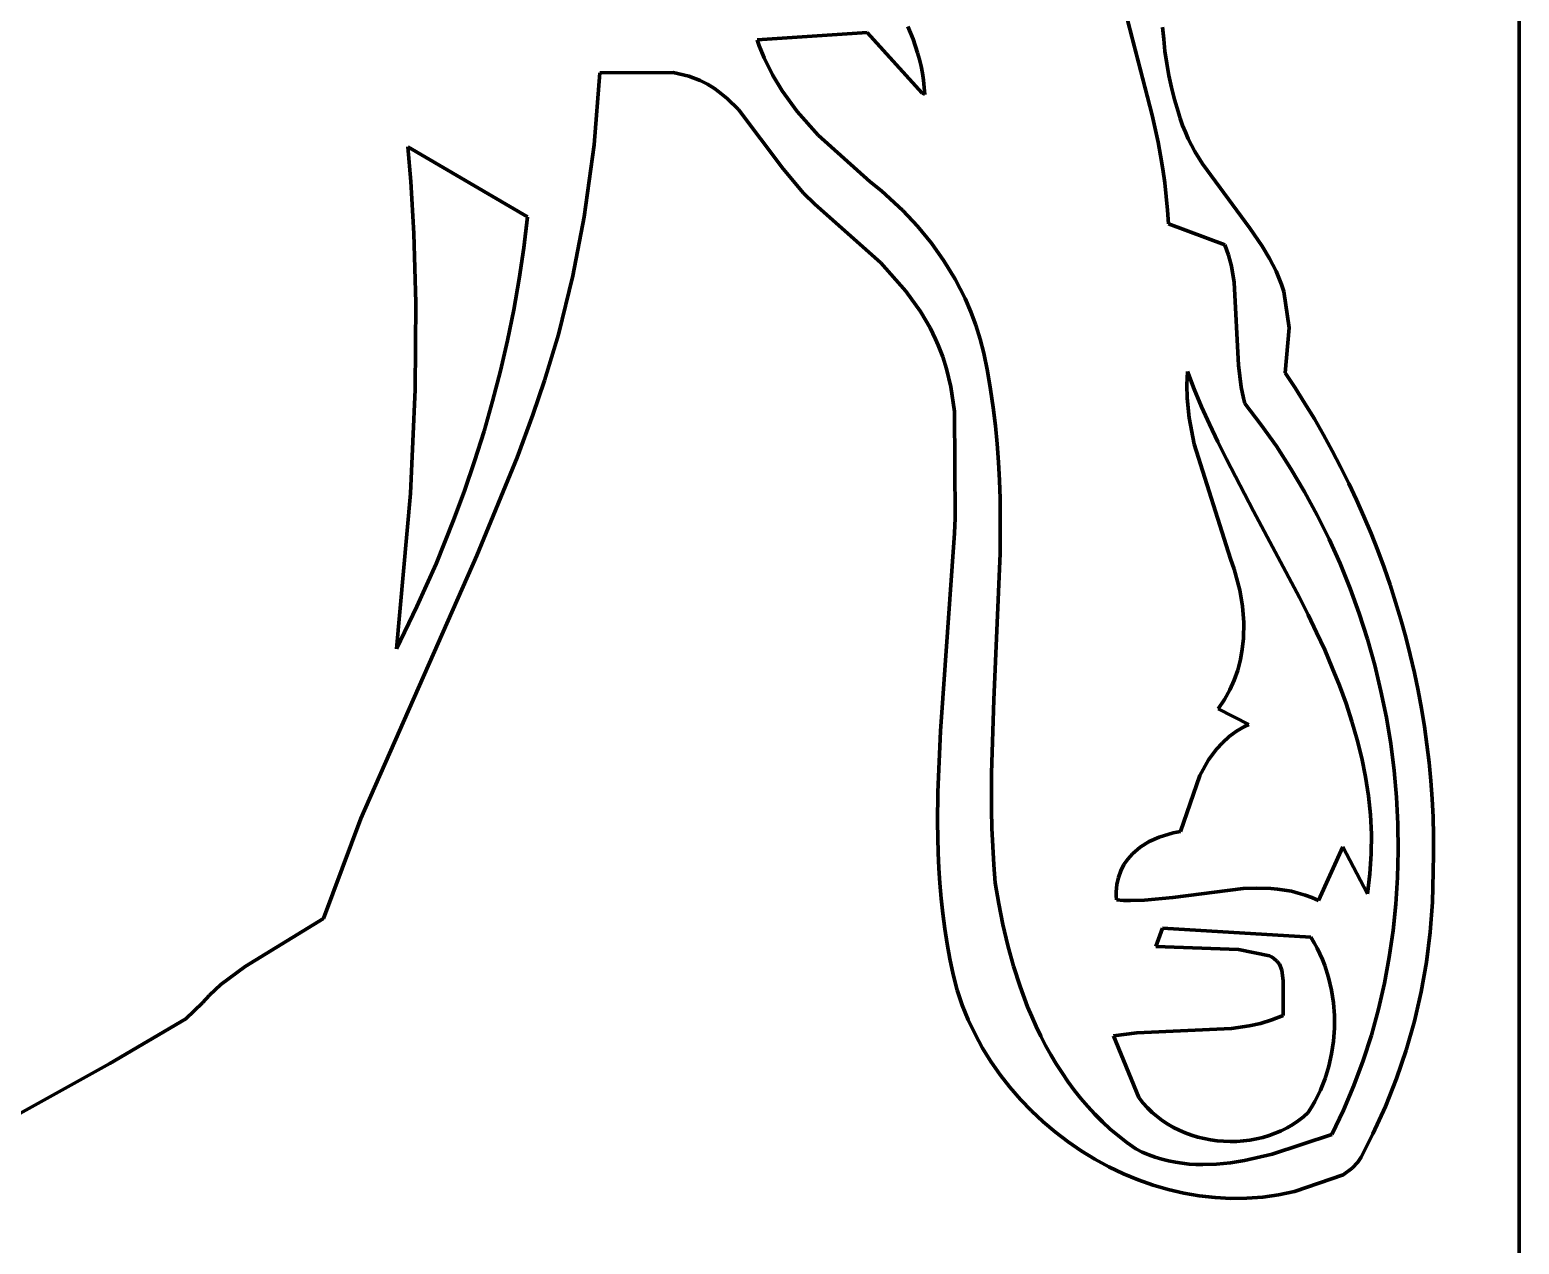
# Model space of a CAD drawing. Header units: millimetres. Extents: x 0 to 8.4, y 0 to 11.8.
# Drawn here: x 6.684 to 8.431, y 1.786 to 3.21 of the extents above; entities that cross this region are included whole.
import ezdxf

# ---------------------------------------------------------------- set-up
doc = ezdxf.new("R2010")
doc.units = ezdxf.units.MM
doc.layers.add('color#010101ff', color=7, linetype='CONTINUOUS', lineweight=100)
doc.layers.add('color#ffffffff', color=7, linetype='CONTINUOUS', lineweight=100)

msp = doc.modelspace()

# ---------------------------------------------------------------- linework, layer by layer
at = {"layer": 'color#010101ff'}
for p, q in [((8.0003, 3.1095), (7.9598, 3.2655)), ((7.7136, 3.2137), (7.7199, 3.1986)), ((7.6662, 3.2065), (7.5369, 3.198)), ((7.5369, 3.198), (7.5394, 3.1909)), ((7.7305, 3.1356), (7.6662, 3.2065)), ((7.7199, 3.1986), (7.7252, 3.1829)), ((8.0125, 3.213), (8.0137, 3.1988)), ((8.0137, 3.1988), (8.0152, 3.1845)), ((7.5394, 3.1909), (7.5451, 3.177)), ((7.7252, 3.1829), (7.7273, 3.175)), ((8.0152, 3.1845), (8.0173, 3.1703)), ((7.5451, 3.177), (7.5551, 3.1571)), ((7.7273, 3.175), (7.7292, 3.1669)), ((7.7292, 3.1669), (7.7308, 3.1587)), ((8.0173, 3.1703), (8.0198, 3.1562)), ((7.3525, 3.1593), (7.3458, 3.0747)), ((7.4386, 3.1595), (7.3525, 3.1593)), ((7.457, 3.1553), (7.4386, 3.1595)), ((7.4703, 3.1503), (7.457, 3.1553)), ((7.4789, 3.1459), (7.4703, 3.1503)), ((7.4872, 3.1407), (7.4789, 3.1459)), ((7.5551, 3.1571), (7.5665, 3.1381)), ((7.7308, 3.1587), (7.732, 3.1505)), ((7.732, 3.1505), (7.7329, 3.1422)), ((8.0198, 3.1562), (8.0229, 3.1421)), ((7.4923, 3.137), (7.4872, 3.1407)), ((7.502, 3.1292), (7.4923, 3.137)), ((7.5152, 3.1163), (7.502, 3.1292)), ((7.5665, 3.1381), (7.584, 3.1141)), ((7.7335, 3.1338), (7.7305, 3.1356)), ((7.7329, 3.1422), (7.7335, 3.1338)), ((8.0229, 3.1421), (8.0265, 3.128)), ((8.0265, 3.128), (8.0307, 3.1139)), ((7.5674, 3.0468), (7.5152, 3.1163)), ((7.584, 3.1141), (7.6085, 3.0862)), ((8.0071, 3.078), (8.0003, 3.1095)), ((8.0307, 3.1139), (8.0331, 3.1056)), ((8.0331, 3.1056), (8.0359, 3.0975)), ((8.0359, 3.0975), (8.0391, 3.0897)), ((7.3458, 3.0747), (7.3344, 2.9906)), ((7.6085, 3.0862), (7.6695, 3.0315)), ((8.01, 3.0622), (8.0071, 3.078)), ((8.0391, 3.0897), (8.0426, 3.0819)), ((8.0426, 3.0819), (8.0504, 3.067)), ((7.1274, 3.0724), (7.1308, 3.0318)), ((7.2678, 2.9905), (7.1274, 3.0724)), ((8.0127, 3.0464), (8.01, 3.0622)), ((8.0504, 3.067), (8.0592, 3.0525)), ((7.5912, 3.0181), (7.5674, 3.0468)), ((8.0149, 3.0304), (8.0127, 3.0464)), ((8.0592, 3.0525), (8.1149, 2.9772)), ((7.1308, 3.0318), (7.1344, 2.9709)), ((7.6695, 3.0315), (7.6827, 3.0208)), ((8.0168, 3.0144), (8.0149, 3.0304)), ((7.6048, 3.0053), (7.5912, 3.0181)), ((7.6821, 2.9364), (7.6048, 3.0053)), ((7.6827, 3.0208), (7.7077, 2.9979)), ((8.0183, 2.9984), (8.0168, 3.0144)), ((7.2635, 2.9539), (7.2678, 2.9905)), ((7.3344, 2.9906), (7.3209, 2.9212)), ((7.7077, 2.9979), (7.7251, 2.9793)), ((8.0193, 2.9822), (8.0183, 2.9984)), ((7.1344, 2.9709), (7.1368, 2.8896)), ((7.7251, 2.9793), (7.7413, 2.9597)), ((8.0854, 2.9577), (8.0193, 2.9822)), ((8.1149, 2.9772), (8.1292, 2.9562)), ((7.2581, 2.9176), (7.2635, 2.9539)), ((7.7413, 2.9597), (7.7561, 2.939)), ((8.0898, 2.9453), (8.0854, 2.9577)), ((8.1292, 2.9562), (8.1379, 2.9417)), ((7.7115, 2.9033), (7.6821, 2.9364)), ((7.7561, 2.939), (7.7693, 2.9173)), ((8.0931, 2.9327), (8.0898, 2.9453)), ((8.1379, 2.9417), (8.1418, 2.9342)), ((8.1418, 2.9342), (8.1455, 2.9266)), ((7.2517, 2.8814), (7.2581, 2.9176)), ((7.3209, 2.9212), (7.304, 2.8525)), ((7.7693, 2.9173), (7.7809, 2.8947)), ((8.0965, 2.9136), (8.0931, 2.9327)), ((8.1455, 2.9266), (8.1489, 2.9188)), ((8.1489, 2.9188), (8.152, 2.9109)), ((7.7286, 2.8793), (7.7115, 2.9033)), ((8.1014, 2.8163), (8.0965, 2.9136)), ((8.152, 2.9109), (8.1547, 2.9027)), ((8.1547, 2.9027), (8.1608, 2.8604)), ((7.1368, 2.8896), (7.1361, 2.7879)), ((7.7809, 2.8947), (7.7876, 2.8792)), ((7.2444, 2.8455), (7.2517, 2.8814)), ((7.7398, 2.8602), (7.7286, 2.8793)), ((7.7876, 2.8792), (7.7935, 2.8633)), ((7.304, 2.8525), (7.2877, 2.7983)), ((7.7463, 2.8468), (7.7398, 2.8602)), ((7.7493, 2.84), (7.7463, 2.8468)), ((7.7935, 2.8633), (7.7986, 2.8471)), ((7.7986, 2.8471), (7.8027, 2.8305)), ((8.1608, 2.8604), (8.1561, 2.8076)), ((7.2361, 2.8097), (7.2444, 2.8455)), ((7.7547, 2.8262), (7.7493, 2.84)), ((7.8027, 2.8305), (7.807, 2.8093)), ((7.759, 2.8122), (7.7547, 2.8262)), ((7.7641, 2.7909), (7.759, 2.8122)), ((8.1045, 2.7906), (8.1014, 2.8163)), ((7.2269, 2.7742), (7.2361, 2.8097)), ((7.2877, 2.7983), (7.274, 2.7581)), ((7.807, 2.8093), (7.8108, 2.7881)), ((8.0409, 2.7935), (8.0415, 2.8092)), ((8.0415, 2.8092), (8.0496, 2.7883)), ((8.1561, 2.8076), (8.1679, 2.7898)), ((7.1361, 2.7879), (7.1305, 2.666)), ((7.7683, 2.762), (7.7641, 2.7909)), ((7.8108, 2.7881), (7.8139, 2.7668)), ((8.0413, 2.7779), (8.0409, 2.7935)), ((8.0437, 2.7547), (8.0413, 2.7779)), ((8.0496, 2.7883), (8.0582, 2.7676)), ((8.1072, 2.7779), (8.1045, 2.7906)), ((8.1088, 2.7716), (8.1072, 2.7779)), ((8.1679, 2.7898), (8.1793, 2.7717)), ((7.2168, 2.7389), (7.2269, 2.7742)), ((7.7693, 2.6371), (7.7683, 2.762)), ((7.8139, 2.7668), (7.8164, 2.7455)), ((8.0582, 2.7676), (8.0675, 2.7471)), ((8.1278, 2.7468), (8.1088, 2.7716)), ((8.1793, 2.7717), (8.1904, 2.7534)), ((7.274, 2.7581), (7.2557, 2.7081)), ((7.8164, 2.7455), (7.8184, 2.7242)), ((8.0496, 2.724), (8.0437, 2.7547)), ((8.0675, 2.7471), (8.0771, 2.7266)), ((8.1458, 2.7213), (8.1278, 2.7468)), ((8.1904, 2.7534), (8.201, 2.7348)), ((7.2058, 2.7039), (7.2168, 2.7389)), ((8.0771, 2.7266), (8.0872, 2.7062)), ((8.201, 2.7348), (8.2113, 2.7161)), ((7.2557, 2.7081), (7.2084, 2.5933)), ((7.8184, 2.7242), (7.82, 2.7028)), ((8.092, 2.5893), (8.0496, 2.724)), ((8.1628, 2.695), (8.1458, 2.7213)), ((8.2113, 2.7161), (8.2212, 2.6971)), ((7.1939, 2.6692), (7.2058, 2.7039)), ((7.82, 2.7028), (7.8211, 2.6814)), ((8.0872, 2.7062), (8.119, 2.6453)), ((8.1788, 2.6681), (8.1628, 2.695)), ((8.2212, 2.6971), (8.2307, 2.6779)), ((7.8211, 2.6814), (7.8218, 2.66)), ((8.2307, 2.6779), (8.2398, 2.6585)), ((7.1305, 2.666), (7.1141, 2.4837)), ((7.1812, 2.6347), (7.1939, 2.6692)), ((7.8218, 2.66), (7.8221, 2.6386)), ((8.1937, 2.6405), (8.1788, 2.6681)), ((8.2398, 2.6585), (8.2485, 2.639)), ((7.7685, 2.6193), (7.7693, 2.6371)), ((7.8221, 2.6386), (7.8219, 2.5958)), ((8.119, 2.6453), (8.1729, 2.544)), ((8.2077, 2.6124), (8.1937, 2.6405)), ((8.2485, 2.639), (8.2568, 2.6192)), ((7.1606, 2.5836), (7.1812, 2.6347)), ((7.7519, 2.3873), (7.7685, 2.6193)), ((8.2205, 2.5838), (8.2077, 2.6124)), ((8.2568, 2.6192), (8.2646, 2.5993)), ((7.2084, 2.5933), (7.0723, 2.2849)), ((7.8219, 2.5958), (7.8147, 2.4239)), ((8.0963, 2.5772), (8.092, 2.5893)), ((8.2646, 2.5993), (8.2721, 2.5792)), ((7.1382, 2.5333), (7.1606, 2.5836)), ((8.103, 2.5525), (8.0963, 2.5772)), ((8.2323, 2.5546), (8.2205, 2.5838)), ((8.2721, 2.5792), (8.2791, 2.559)), ((8.1061, 2.5337), (8.103, 2.5525)), ((8.243, 2.5251), (8.2323, 2.5546)), ((8.2791, 2.559), (8.2857, 2.5386)), ((7.1141, 2.4837), (7.1382, 2.5333)), ((8.1076, 2.5148), (8.1061, 2.5337)), ((8.1729, 2.544), (8.1831, 2.5236)), ((8.2857, 2.5386), (8.2919, 2.5181)), ((8.1073, 2.4959), (8.1076, 2.5148)), ((8.1831, 2.5236), (8.193, 2.5031)), ((8.2526, 2.4951), (8.243, 2.5251)), ((8.2919, 2.5181), (8.2976, 2.4975)), ((8.193, 2.5031), (8.2025, 2.4825)), ((8.2976, 2.4975), (8.3028, 2.4768)), ((8.1037, 2.4712), (8.1059, 2.4835)), ((8.1059, 2.4835), (8.1073, 2.4959)), ((8.2025, 2.4825), (8.2114, 2.4617)), ((8.2611, 2.4648), (8.2526, 2.4951)), ((8.1005, 2.459), (8.1037, 2.4712)), ((8.2685, 2.4342), (8.2611, 2.4648)), ((8.3028, 2.4768), (8.3077, 2.4559)), ((8.0912, 2.4356), (8.0964, 2.4472)), ((8.0964, 2.4472), (8.1005, 2.459)), ((8.2114, 2.4617), (8.2198, 2.4408)), ((8.3077, 2.4559), (8.312, 2.435)), ((8.0849, 2.4243), (8.0912, 2.4356)), ((8.2198, 2.4408), (8.2275, 2.4198)), ((8.2748, 2.4034), (8.2685, 2.4342)), ((8.312, 2.435), (8.316, 2.4139)), ((7.8147, 2.4239), (7.812, 2.338)), ((8.0776, 2.4135), (8.0849, 2.4243)), ((8.1136, 2.3952), (8.0776, 2.4135)), ((8.2275, 2.4198), (8.2345, 2.3985)), ((8.316, 2.4139), (8.3194, 2.3928)), ((8.099, 2.3872), (8.1085, 2.3928)), ((8.1085, 2.3928), (8.1136, 2.3952)), ((8.2345, 2.3985), (8.2407, 2.3771)), ((8.2799, 2.3723), (8.2748, 2.4034)), ((8.3194, 2.3928), (8.3224, 2.3717)), ((7.7488, 2.3159), (7.7519, 2.3873)), ((8.0825, 2.3738), (8.0903, 2.3809)), ((8.0903, 2.3809), (8.099, 2.3872)), ((8.2407, 2.3771), (8.2461, 2.3555)), ((8.0662, 2.3536), (8.0755, 2.3662)), ((8.0755, 2.3662), (8.0825, 2.3738)), ((8.2839, 2.3411), (8.2799, 2.3723)), ((8.3224, 2.3717), (8.3249, 2.3504)), ((8.056, 2.3353), (8.0662, 2.3536)), ((8.2461, 2.3555), (8.2505, 2.3336)), ((8.2867, 2.3098), (8.2839, 2.3411)), ((8.3249, 2.3504), (8.3269, 2.3291)), ((7.812, 2.338), (7.812, 2.295)), ((8.0336, 2.2695), (8.056, 2.3353)), ((8.2505, 2.3336), (8.2538, 2.3115)), ((8.3269, 2.3291), (8.3285, 2.3078)), ((7.7485, 2.2802), (7.7488, 2.3159)), ((8.2538, 2.3115), (8.2561, 2.2891)), ((8.2883, 2.2785), (8.2867, 2.3098)), ((8.3285, 2.3078), (8.3296, 2.2864)), ((7.812, 2.295), (7.8124, 2.2736)), ((8.2561, 2.2891), (8.2572, 2.2664)), ((7.0723, 2.2849), (7.0285, 2.1676)), ((7.7493, 2.2446), (7.7485, 2.2802)), ((7.8124, 2.2736), (7.8133, 2.2521)), ((8.2887, 2.2471), (8.2883, 2.2785)), ((8.3296, 2.2864), (8.3301, 2.265)), ((7.9862, 2.2514), (7.9968, 2.258)), ((7.9968, 2.258), (8.0083, 2.2632)), ((8.0083, 2.2632), (8.025, 2.2681)), ((8.025, 2.2681), (8.0336, 2.2695)), ((8.2572, 2.2664), (8.257, 2.2434)), ((8.3301, 2.265), (8.3302, 2.2436)), ((7.7501, 2.2268), (7.7493, 2.2446)), ((7.8133, 2.2521), (7.8146, 2.2307)), ((7.9671, 2.2308), (7.9717, 2.2374)), ((7.9717, 2.2374), (7.977, 2.2434)), ((7.977, 2.2434), (7.9862, 2.2514)), ((8.2236, 2.2517), (8.1952, 2.1888)), ((8.2526, 2.1964), (8.2236, 2.2517)), ((8.257, 2.2434), (8.2555, 2.22)), ((8.2879, 2.2158), (8.2887, 2.2471)), ((8.3302, 2.2436), (8.3298, 2.2222)), ((7.7513, 2.209), (7.7501, 2.2268)), ((7.8146, 2.2307), (7.8163, 2.2093)), ((7.9606, 2.2159), (7.9634, 2.2236)), ((7.9634, 2.2236), (7.9671, 2.2308)), ((8.2555, 2.22), (8.2526, 2.1964)), ((8.3298, 2.2222), (8.3289, 2.1869)), ((7.7528, 2.1912), (7.7513, 2.209)), ((7.8163, 2.2093), (7.8203, 2.185)), ((7.958, 2.1988), (7.9588, 2.2076)), ((7.9588, 2.2076), (7.9606, 2.2159)), ((8.1067, 2.2029), (8.0243, 2.1924)), ((8.123, 2.2034), (8.1067, 2.2029)), ((8.1392, 2.2029), (8.123, 2.2034)), ((8.1473, 2.2021), (8.1392, 2.2029)), ((8.1554, 2.201), (8.1473, 2.2021)), ((8.1634, 2.1995), (8.1554, 2.201)), ((8.2859, 2.1845), (8.2879, 2.2158)), ((7.7548, 2.1734), (7.7528, 2.1912)), ((7.8203, 2.185), (7.8251, 2.1605)), ((7.9581, 2.1941), (7.958, 2.1988)), ((7.9584, 2.1894), (7.9581, 2.1941)), ((7.9666, 2.1889), (7.9584, 2.1894)), ((7.9748, 2.1887), (7.9666, 2.1889)), ((7.9913, 2.1891), (7.9748, 2.1887)), ((8.0243, 2.1924), (7.9913, 2.1891)), ((8.1714, 2.1975), (8.1634, 2.1995)), ((8.1794, 2.1951), (8.1714, 2.1975)), ((8.1873, 2.1922), (8.1794, 2.1951)), ((8.1952, 2.1888), (8.1873, 2.1922)), ((8.2827, 2.1534), (8.2859, 2.1845)), ((8.3289, 2.1869), (8.3263, 2.1517)), ((7.0285, 2.1676), (6.9369, 2.1112)), ((7.7571, 2.1557), (7.7548, 2.1734)), ((7.7598, 2.138), (7.7571, 2.1557)), ((7.8251, 2.1605), (7.8308, 2.1361)), ((8.0045, 2.1347), (8.0123, 2.1563)), ((8.0123, 2.1563), (8.1861, 2.1457)), ((8.2782, 2.1224), (8.2827, 2.1534)), ((8.3263, 2.1517), (8.3219, 2.1166)), ((7.7631, 2.1203), (7.7598, 2.138)), ((7.8308, 2.1361), (7.8375, 2.1118)), ((8.1014, 2.1311), (8.0045, 2.1347)), ((8.1376, 2.124), (8.1014, 2.1311)), ((8.1861, 2.1457), (8.19, 2.1393)), ((8.19, 2.1393), (8.1936, 2.1328)), ((8.1936, 2.1328), (8.1969, 2.1262)), ((7.7668, 2.1019), (7.7631, 2.1203)), ((8.1403, 2.1227), (8.1376, 2.124)), ((8.1426, 2.1212), (8.1403, 2.1227)), ((8.1465, 2.1178), (8.1426, 2.1212)), ((8.1495, 2.1139), (8.1465, 2.1178)), ((8.1523, 2.1072), (8.1495, 2.1139)), ((8.1969, 2.1262), (8.1999, 2.1194)), ((8.1999, 2.1194), (8.2026, 2.1124)), ((8.2725, 2.0917), (8.2782, 2.1224)), ((8.3219, 2.1166), (8.3157, 2.0818)), ((6.9369, 2.1112), (6.9081, 2.0901)), ((7.7716, 2.0838), (7.7668, 2.1019)), ((7.8375, 2.1118), (7.8453, 2.0878)), ((8.1539, 2.0944), (8.1523, 2.1072)), ((8.2026, 2.1124), (8.2071, 2.0983)), ((8.2071, 2.0983), (8.2105, 2.0837)), ((6.9081, 2.0901), (6.895, 2.0778)), ((7.7775, 2.0661), (7.7716, 2.0838)), ((7.8453, 2.0878), (7.8541, 2.0642)), ((8.1537, 2.0539), (8.1539, 2.0944)), ((8.2105, 2.0837), (8.2128, 2.0689)), ((8.2655, 2.0612), (8.2725, 2.0917)), ((8.3157, 2.0818), (8.3078, 2.0474)), ((6.8869, 2.0687), (6.8673, 2.0501)), ((6.895, 2.0778), (6.8869, 2.0687)), ((7.7845, 2.0489), (7.7775, 2.0661)), ((7.8541, 2.0642), (7.859, 2.0526)), ((8.2128, 2.0689), (8.2139, 2.054)), ((8.2572, 2.031), (8.2655, 2.0612)), ((6.8673, 2.0501), (6.7782, 1.9978)), ((7.7925, 2.032), (7.7845, 2.0489)), ((7.859, 2.0526), (7.8641, 2.0411)), ((8.1138, 2.0416), (8.1273, 2.0447)), ((8.1273, 2.0447), (8.1406, 2.0487)), ((8.1406, 2.0487), (8.1537, 2.0539)), ((8.2139, 2.054), (8.2139, 2.039)), ((8.3078, 2.0474), (8.2981, 2.0134)), ((7.8014, 2.0156), (7.7925, 2.032)), ((7.8641, 2.0411), (7.8696, 2.0298)), ((7.8696, 2.0298), (7.8753, 2.0187)), ((7.9549, 2.03), (7.9824, 2.0336)), ((7.9846, 1.9576), (7.9549, 2.03)), ((7.9824, 2.0336), (8.0934, 2.0385)), ((8.0934, 2.0385), (8.1138, 2.0416)), ((8.2139, 2.039), (8.2128, 2.024)), ((8.2476, 2.0012), (8.2572, 2.031)), ((7.8112, 1.9998), (7.8014, 2.0156)), ((7.8753, 2.0187), (7.8814, 2.0078)), ((8.2106, 2.0091), (8.2073, 1.9945)), ((8.2128, 2.024), (8.2106, 2.0091)), ((8.2981, 2.0134), (8.2867, 1.98)), ((6.7782, 1.9978), (6.6307, 1.9157)), ((7.8219, 1.9844), (7.8112, 1.9998)), ((7.8814, 2.0078), (7.8878, 1.9971)), ((7.8878, 1.9971), (7.8945, 1.9866)), ((8.2073, 1.9945), (8.2029, 1.9802)), ((8.2367, 1.9718), (8.2476, 2.0012)), ((7.8334, 1.9697), (7.8219, 1.9844)), ((7.8945, 1.9866), (7.9015, 1.9764)), ((7.9015, 1.9764), (7.9089, 1.9664)), ((8.2029, 1.9802), (8.1974, 1.9663)), ((8.2867, 1.98), (8.2737, 1.9471)), ((7.8457, 1.9555), (7.8334, 1.9697)), ((7.9089, 1.9664), (7.9166, 1.9567)), ((7.9166, 1.9567), (7.9247, 1.9472)), ((7.9894, 1.9514), (7.9846, 1.9576)), ((8.1974, 1.9663), (8.1909, 1.953)), ((8.2245, 1.9429), (8.2367, 1.9718)), ((7.8587, 1.942), (7.8457, 1.9555)), ((7.8723, 1.9292), (7.8587, 1.942)), ((7.9247, 1.9472), (7.9331, 1.9381)), ((7.9946, 1.9457), (7.9894, 1.9514)), ((8.0001, 1.9403), (7.9946, 1.9457)), ((8.006, 1.9353), (8.0001, 1.9403)), ((8.1833, 1.9402), (8.1775, 1.9351)), ((8.1872, 1.9465), (8.1833, 1.9402)), ((8.1909, 1.953), (8.1872, 1.9465)), ((8.2109, 1.9144), (8.2245, 1.9429)), ((8.2737, 1.9471), (8.2589, 1.9151)), ((7.8867, 1.9171), (7.8723, 1.9292)), ((7.9331, 1.9381), (7.9419, 1.9293)), ((7.9419, 1.9293), (7.9511, 1.9208)), ((8.0121, 1.9307), (8.006, 1.9353)), ((8.0185, 1.9265), (8.0121, 1.9307)), ((8.0251, 1.9227), (8.0185, 1.9265)), ((8.032, 1.9193), (8.0251, 1.9227)), ((8.1584, 1.9223), (8.1515, 1.9188)), ((8.165, 1.9261), (8.1584, 1.9223)), ((8.1714, 1.9304), (8.165, 1.9261)), ((8.1775, 1.9351), (8.1714, 1.9304)), ((7.9016, 1.9057), (7.8867, 1.9171)), ((7.9171, 1.8951), (7.9016, 1.9057)), ((7.9511, 1.9208), (7.9607, 1.9127)), ((7.9607, 1.9127), (7.9706, 1.9049)), ((7.9706, 1.9049), (7.981, 1.8975)), ((8.039, 1.9162), (8.032, 1.9193)), ((8.0463, 1.9136), (8.039, 1.9162)), ((8.0536, 1.9114), (8.0463, 1.9136)), ((8.0611, 1.9095), (8.0536, 1.9114)), ((8.0687, 1.9081), (8.0611, 1.9095)), ((8.0763, 1.907), (8.0687, 1.9081)), ((8.084, 1.9064), (8.0763, 1.907)), ((8.0918, 1.9061), (8.084, 1.9064)), ((8.0995, 1.9063), (8.0918, 1.9061)), ((8.1072, 1.9068), (8.0995, 1.9063)), ((8.1148, 1.9078), (8.1072, 1.9068)), ((8.1224, 1.9092), (8.1148, 1.9078)), ((8.1299, 1.911), (8.1224, 1.9092)), ((8.1372, 1.9132), (8.1299, 1.911)), ((8.1445, 1.9158), (8.1372, 1.9132)), ((8.1409, 1.8913), (8.2109, 1.9144)), ((8.1515, 1.9188), (8.1445, 1.9158)), ((8.2589, 1.9151), (8.2482, 1.8941)), ((7.9331, 1.8853), (7.9171, 1.8951)), ((7.981, 1.8975), (7.9885, 1.8938)), ((7.9885, 1.8938), (7.9961, 1.8906)), ((7.9961, 1.8906), (8.0039, 1.8877)), ((8.0039, 1.8877), (8.0116, 1.8854)), ((8.1085, 1.8838), (8.1409, 1.8913)), ((8.2452, 1.8877), (8.2415, 1.882)), ((8.2482, 1.8941), (8.2452, 1.8877)), ((7.9495, 1.8764), (7.9331, 1.8853)), ((7.9664, 1.8683), (7.9495, 1.8764)), ((8.0116, 1.8854), (8.0195, 1.8834)), ((8.0195, 1.8834), (8.0274, 1.8818)), ((8.0274, 1.8818), (8.0354, 1.8806)), ((8.0354, 1.8806), (8.0434, 1.8797)), ((8.0434, 1.8797), (8.0515, 1.8792)), ((8.0515, 1.8792), (8.0596, 1.879)), ((8.0596, 1.879), (8.0758, 1.8796)), ((8.0758, 1.8796), (8.0922, 1.8812)), ((8.0922, 1.8812), (8.1085, 1.8838)), ((8.2348, 1.8748), (8.2243, 1.8672)), ((8.2415, 1.882), (8.2348, 1.8748)), ((7.9837, 1.8611), (7.9664, 1.8683)), ((8.0012, 1.855), (7.9837, 1.8611)), ((8.0191, 1.8497), (8.0012, 1.855)), ((8.2243, 1.8672), (8.1671, 1.8475)), ((8.0372, 1.8455), (8.0191, 1.8497)), ((8.0555, 1.8424), (8.0372, 1.8455)), ((8.074, 1.8403), (8.0555, 1.8424)), ((8.0926, 1.8394), (8.074, 1.8403)), ((8.1112, 1.8396), (8.0926, 1.8394)), ((8.1299, 1.841), (8.1112, 1.8396)), ((8.1485, 1.8436), (8.1299, 1.841)), ((8.1671, 1.8475), (8.1485, 1.8436))]:
    msp.add_line(p, q, dxfattribs=at)
at = {"layer": 'color#ffffffff'}
for p, q in [((8.4306, 11.8056), (8.4306, 0)), ((7.9598, 3.2655), (8.0003, 3.1095)), ((7.7199, 3.1986), (7.7136, 3.2137)), ((7.5369, 3.198), (7.6662, 3.2065)), ((7.5394, 3.1909), (7.5369, 3.198)), ((7.6662, 3.2065), (7.7305, 3.1356)), ((7.7252, 3.1829), (7.7199, 3.1986)), ((8.0137, 3.1988), (8.0125, 3.213)), ((8.0152, 3.1845), (8.0137, 3.1988)), ((7.5451, 3.177), (7.5394, 3.1909)), ((7.7273, 3.175), (7.7252, 3.1829)), ((8.0173, 3.1703), (8.0152, 3.1845)), ((7.5551, 3.1571), (7.5451, 3.177)), ((7.7292, 3.1669), (7.7273, 3.175)), ((7.7308, 3.1587), (7.7292, 3.1669)), ((8.0198, 3.1562), (8.0173, 3.1703)), ((7.3458, 3.0747), (7.3525, 3.1593)), ((7.3525, 3.1593), (7.4386, 3.1595)), ((7.4386, 3.1595), (7.457, 3.1553)), ((7.457, 3.1553), (7.4703, 3.1503)), ((7.4703, 3.1503), (7.4789, 3.1459)), ((7.4789, 3.1459), (7.4872, 3.1407)), ((7.5665, 3.1381), (7.5551, 3.1571)), ((7.732, 3.1505), (7.7308, 3.1587)), ((7.7329, 3.1422), (7.732, 3.1505)), ((8.0229, 3.1421), (8.0198, 3.1562)), ((7.4872, 3.1407), (7.4923, 3.137)), ((7.4923, 3.137), (7.502, 3.1292)), ((7.502, 3.1292), (7.5152, 3.1163)), ((7.584, 3.1141), (7.5665, 3.1381)), ((7.7305, 3.1356), (7.7335, 3.1338)), ((7.7335, 3.1338), (7.7329, 3.1422)), ((8.0265, 3.128), (8.0229, 3.1421)), ((8.0307, 3.1139), (8.0265, 3.128)), ((7.5152, 3.1163), (7.5674, 3.0468)), ((7.6085, 3.0862), (7.584, 3.1141)), ((8.0003, 3.1095), (8.0071, 3.078)), ((8.0331, 3.1056), (8.0307, 3.1139)), ((8.0359, 3.0975), (8.0331, 3.1056)), ((8.0391, 3.0897), (8.0359, 3.0975)), ((7.3344, 2.9906), (7.3458, 3.0747)), ((7.6695, 3.0315), (7.6085, 3.0862)), ((8.0071, 3.078), (8.01, 3.0622)), ((8.0426, 3.0819), (8.0391, 3.0897)), ((8.0504, 3.067), (8.0426, 3.0819)), ((7.1274, 3.0724), (7.2678, 2.9905)), ((7.1308, 3.0318), (7.1274, 3.0724)), ((8.01, 3.0622), (8.0127, 3.0464)), ((8.0592, 3.0525), (8.0504, 3.067)), ((7.5674, 3.0468), (7.5912, 3.0181)), ((8.0127, 3.0464), (8.0149, 3.0304)), ((8.1149, 2.9772), (8.0592, 3.0525)), ((7.1344, 2.9709), (7.1308, 3.0318)), ((7.6827, 3.0208), (7.6695, 3.0315)), ((8.0149, 3.0304), (8.0168, 3.0144)), ((7.5912, 3.0181), (7.6048, 3.0053)), ((7.6048, 3.0053), (7.6821, 2.9364)), ((7.7077, 2.9979), (7.6827, 3.0208)), ((8.0168, 3.0144), (8.0183, 2.9984)), ((7.2678, 2.9905), (7.2635, 2.9539)), ((7.3209, 2.9212), (7.3344, 2.9906)), ((7.7251, 2.9793), (7.7077, 2.9979)), ((8.0183, 2.9984), (8.0193, 2.9822)), ((7.1368, 2.8896), (7.1344, 2.9709)), ((7.7413, 2.9597), (7.7251, 2.9793)), ((8.0193, 2.9822), (8.0854, 2.9577)), ((8.1292, 2.9562), (8.1149, 2.9772)), ((7.2635, 2.9539), (7.2581, 2.9176)), ((7.7561, 2.939), (7.7413, 2.9597)), ((8.0854, 2.9577), (8.0898, 2.9453)), ((8.1379, 2.9417), (8.1292, 2.9562)), ((7.6821, 2.9364), (7.7115, 2.9033)), ((7.7693, 2.9173), (7.7561, 2.939)), ((8.0898, 2.9453), (8.0931, 2.9327)), ((8.1418, 2.9342), (8.1379, 2.9417)), ((8.1455, 2.9266), (8.1418, 2.9342)), ((7.2581, 2.9176), (7.2517, 2.8814)), ((7.304, 2.8525), (7.3209, 2.9212)), ((7.7809, 2.8947), (7.7693, 2.9173)), ((8.0931, 2.9327), (8.0965, 2.9136)), ((8.1489, 2.9188), (8.1455, 2.9266)), ((8.152, 2.9109), (8.1489, 2.9188)), ((7.7115, 2.9033), (7.7286, 2.8793)), ((8.0965, 2.9136), (8.1014, 2.8163)), ((8.1547, 2.9027), (8.152, 2.9109)), ((8.1608, 2.8604), (8.1547, 2.9027)), ((7.1361, 2.7879), (7.1368, 2.8896)), ((7.7876, 2.8792), (7.7809, 2.8947)), ((7.2517, 2.8814), (7.2444, 2.8455)), ((7.7286, 2.8793), (7.7398, 2.8602)), ((7.7935, 2.8633), (7.7876, 2.8792)), ((7.2877, 2.7983), (7.304, 2.8525)), ((7.7398, 2.8602), (7.7463, 2.8468)), ((7.7463, 2.8468), (7.7493, 2.84)), ((7.7986, 2.8471), (7.7935, 2.8633)), ((7.8027, 2.8305), (7.7986, 2.8471)), ((8.1561, 2.8076), (8.1608, 2.8604)), ((7.2444, 2.8455), (7.2361, 2.8097)), ((7.7493, 2.84), (7.7547, 2.8262)), ((7.807, 2.8093), (7.8027, 2.8305)), ((7.7547, 2.8262), (7.759, 2.8122)), ((7.759, 2.8122), (7.7641, 2.7909)), ((8.1014, 2.8163), (8.1045, 2.7906)), ((7.2361, 2.8097), (7.2269, 2.7742)), ((7.274, 2.7581), (7.2877, 2.7983)), ((7.8108, 2.7881), (7.807, 2.8093)), ((8.0415, 2.8092), (8.0409, 2.7935)), ((8.0496, 2.7883), (8.0415, 2.8092)), ((8.1679, 2.7898), (8.1561, 2.8076)), ((7.1305, 2.666), (7.1361, 2.7879)), ((7.7641, 2.7909), (7.7683, 2.762)), ((7.8139, 2.7668), (7.8108, 2.7881)), ((8.0409, 2.7935), (8.0413, 2.7779)), ((8.0413, 2.7779), (8.0437, 2.7547)), ((8.0582, 2.7676), (8.0496, 2.7883)), ((8.1045, 2.7906), (8.1072, 2.7779)), ((8.1072, 2.7779), (8.1088, 2.7716)), ((8.1793, 2.7717), (8.1679, 2.7898)), ((7.2269, 2.7742), (7.2168, 2.7389)), ((7.7683, 2.762), (7.7693, 2.6371)), ((7.8164, 2.7455), (7.8139, 2.7668)), ((8.0675, 2.7471), (8.0582, 2.7676)), ((8.1088, 2.7716), (8.1278, 2.7468)), ((8.1904, 2.7534), (8.1793, 2.7717)), ((7.2557, 2.7081), (7.274, 2.7581)), ((7.8184, 2.7242), (7.8164, 2.7455)), ((8.0437, 2.7547), (8.0496, 2.724)), ((8.0771, 2.7266), (8.0675, 2.7471)), ((8.1278, 2.7468), (8.1458, 2.7213)), ((8.201, 2.7348), (8.1904, 2.7534)), ((7.2168, 2.7389), (7.2058, 2.7039)), ((8.0872, 2.7062), (8.0771, 2.7266)), ((8.2113, 2.7161), (8.201, 2.7348)), ((7.2084, 2.5933), (7.2557, 2.7081)), ((7.82, 2.7028), (7.8184, 2.7242)), ((8.0496, 2.724), (8.092, 2.5893)), ((8.1458, 2.7213), (8.1628, 2.695)), ((8.2212, 2.6971), (8.2113, 2.7161)), ((7.2058, 2.7039), (7.1939, 2.6692)), ((7.8211, 2.6814), (7.82, 2.7028)), ((8.119, 2.6453), (8.0872, 2.7062)), ((8.1628, 2.695), (8.1788, 2.6681)), ((8.2307, 2.6779), (8.2212, 2.6971)), ((7.8218, 2.66), (7.8211, 2.6814)), ((8.2398, 2.6585), (8.2307, 2.6779)), ((7.1141, 2.4837), (7.1305, 2.666)), ((7.1939, 2.6692), (7.1812, 2.6347)), ((7.8221, 2.6386), (7.8218, 2.66)), ((8.1788, 2.6681), (8.1937, 2.6405)), ((8.2485, 2.639), (8.2398, 2.6585)), ((7.7693, 2.6371), (7.7685, 2.6193)), ((7.8219, 2.5958), (7.8221, 2.6386)), ((8.1729, 2.544), (8.119, 2.6453)), ((8.1937, 2.6405), (8.2077, 2.6124)), ((8.2568, 2.6192), (8.2485, 2.639)), ((7.1812, 2.6347), (7.1606, 2.5836)), ((7.7685, 2.6193), (7.7519, 2.3873)), ((8.2077, 2.6124), (8.2205, 2.5838)), ((8.2646, 2.5993), (8.2568, 2.6192)), ((7.0723, 2.2849), (7.2084, 2.5933)), ((7.8147, 2.4239), (7.8219, 2.5958)), ((8.092, 2.5893), (8.0963, 2.5772)), ((8.2721, 2.5792), (8.2646, 2.5993)), ((7.1606, 2.5836), (7.1382, 2.5333)), ((8.0963, 2.5772), (8.103, 2.5525)), ((8.2205, 2.5838), (8.2323, 2.5546)), ((8.2791, 2.559), (8.2721, 2.5792)), ((8.103, 2.5525), (8.1061, 2.5337)), ((8.2323, 2.5546), (8.243, 2.5251)), ((8.2857, 2.5386), (8.2791, 2.559)), ((7.1382, 2.5333), (7.1141, 2.4837)), ((8.1061, 2.5337), (8.1076, 2.5148)), ((8.1831, 2.5236), (8.1729, 2.544)), ((8.2919, 2.5181), (8.2857, 2.5386)), ((8.1076, 2.5148), (8.1073, 2.4959)), ((8.193, 2.5031), (8.1831, 2.5236)), ((8.243, 2.5251), (8.2526, 2.4951)), ((8.2976, 2.4975), (8.2919, 2.5181)), ((8.2025, 2.4825), (8.193, 2.5031)), ((8.3028, 2.4768), (8.2976, 2.4975)), ((8.1059, 2.4835), (8.1037, 2.4712)), ((8.1073, 2.4959), (8.1059, 2.4835)), ((8.2114, 2.4617), (8.2025, 2.4825)), ((8.2526, 2.4951), (8.2611, 2.4648)), ((8.1037, 2.4712), (8.1005, 2.459)), ((8.2611, 2.4648), (8.2685, 2.4342)), ((8.3077, 2.4559), (8.3028, 2.4768)), ((8.0964, 2.4472), (8.0912, 2.4356)), ((8.1005, 2.459), (8.0964, 2.4472)), ((8.2198, 2.4408), (8.2114, 2.4617)), ((8.312, 2.435), (8.3077, 2.4559)), ((8.0912, 2.4356), (8.0849, 2.4243)), ((8.2275, 2.4198), (8.2198, 2.4408)), ((8.2685, 2.4342), (8.2748, 2.4034)), ((8.316, 2.4139), (8.312, 2.435)), ((7.812, 2.338), (7.8147, 2.4239)), ((8.0849, 2.4243), (8.0776, 2.4135)), ((8.0776, 2.4135), (8.1136, 2.3952)), ((8.2345, 2.3985), (8.2275, 2.4198)), ((8.3194, 2.3928), (8.316, 2.4139)), ((8.1085, 2.3928), (8.099, 2.3872)), ((8.1136, 2.3952), (8.1085, 2.3928)), ((8.2407, 2.3771), (8.2345, 2.3985)), ((8.2748, 2.4034), (8.2799, 2.3723)), ((8.3224, 2.3717), (8.3194, 2.3928)), ((7.7519, 2.3873), (7.7488, 2.3159)), ((8.0903, 2.3809), (8.0825, 2.3738)), ((8.099, 2.3872), (8.0903, 2.3809)), ((8.2461, 2.3555), (8.2407, 2.3771)), ((8.0755, 2.3662), (8.0662, 2.3536)), ((8.0825, 2.3738), (8.0755, 2.3662)), ((8.2799, 2.3723), (8.2839, 2.3411)), ((8.3249, 2.3504), (8.3224, 2.3717)), ((8.0662, 2.3536), (8.056, 2.3353)), ((8.2505, 2.3336), (8.2461, 2.3555)), ((8.2839, 2.3411), (8.2867, 2.3098)), ((8.3269, 2.3291), (8.3249, 2.3504)), ((7.812, 2.295), (7.812, 2.338)), ((8.056, 2.3353), (8.0336, 2.2695)), ((8.2538, 2.3115), (8.2505, 2.3336)), ((8.3285, 2.3078), (8.3269, 2.3291)), ((7.7488, 2.3159), (7.7485, 2.2802)), ((8.2561, 2.2891), (8.2538, 2.3115)), ((8.2867, 2.3098), (8.2883, 2.2785)), ((8.3296, 2.2864), (8.3285, 2.3078)), ((7.8124, 2.2736), (7.812, 2.295)), ((8.2572, 2.2664), (8.2561, 2.2891)), ((7.0285, 2.1676), (7.0723, 2.2849)), ((7.7485, 2.2802), (7.7493, 2.2446)), ((7.8133, 2.2521), (7.8124, 2.2736)), ((8.2883, 2.2785), (8.2887, 2.2471)), ((8.3301, 2.265), (8.3296, 2.2864)), ((7.9968, 2.258), (7.9862, 2.2514)), ((8.0083, 2.2632), (7.9968, 2.258)), ((8.025, 2.2681), (8.0083, 2.2632)), ((8.0336, 2.2695), (8.025, 2.2681)), ((8.257, 2.2434), (8.2572, 2.2664)), ((8.3302, 2.2436), (8.3301, 2.265)), ((7.7493, 2.2446), (7.7501, 2.2268)), ((7.8146, 2.2307), (7.8133, 2.2521)), ((7.9717, 2.2374), (7.9671, 2.2308)), ((7.977, 2.2434), (7.9717, 2.2374)), ((7.9862, 2.2514), (7.977, 2.2434)), ((8.1952, 2.1888), (8.2236, 2.2517)), ((8.2236, 2.2517), (8.2526, 2.1964)), ((8.2555, 2.22), (8.257, 2.2434)), ((8.2887, 2.2471), (8.2879, 2.2158)), ((8.3298, 2.2222), (8.3302, 2.2436)), ((7.7501, 2.2268), (7.7513, 2.209)), ((7.8163, 2.2093), (7.8146, 2.2307)), ((7.9634, 2.2236), (7.9606, 2.2159)), ((7.9671, 2.2308), (7.9634, 2.2236)), ((8.2526, 2.1964), (8.2555, 2.22)), ((8.3289, 2.1869), (8.3298, 2.2222)), ((7.7513, 2.209), (7.7528, 2.1912)), ((7.8203, 2.185), (7.8163, 2.2093)), ((7.9588, 2.2076), (7.958, 2.1988)), ((7.9606, 2.2159), (7.9588, 2.2076)), ((8.0243, 2.1924), (8.1067, 2.2029)), ((8.1067, 2.2029), (8.123, 2.2034)), ((8.123, 2.2034), (8.1392, 2.2029)), ((8.1392, 2.2029), (8.1473, 2.2021)), ((8.1473, 2.2021), (8.1554, 2.201)), ((8.1554, 2.201), (8.1634, 2.1995)), ((8.2879, 2.2158), (8.2859, 2.1845)), ((7.7528, 2.1912), (7.7548, 2.1734)), ((7.8251, 2.1605), (7.8203, 2.185)), ((7.958, 2.1988), (7.9581, 2.1941)), ((7.9581, 2.1941), (7.9584, 2.1894)), ((7.9584, 2.1894), (7.9666, 2.1889)), ((7.9666, 2.1889), (7.9748, 2.1887)), ((7.9748, 2.1887), (7.9913, 2.1891)), ((7.9913, 2.1891), (8.0243, 2.1924)), ((8.1634, 2.1995), (8.1714, 2.1975)), ((8.1714, 2.1975), (8.1794, 2.1951)), ((8.1794, 2.1951), (8.1873, 2.1922)), ((8.1873, 2.1922), (8.1952, 2.1888)), ((8.2859, 2.1845), (8.2827, 2.1534)), ((8.3263, 2.1517), (8.3289, 2.1869)), ((6.9369, 2.1112), (7.0285, 2.1676)), ((7.7548, 2.1734), (7.7571, 2.1557)), ((7.7571, 2.1557), (7.7598, 2.138)), ((7.8308, 2.1361), (7.8251, 2.1605)), ((8.0123, 2.1563), (8.0045, 2.1347)), ((8.1861, 2.1457), (8.0123, 2.1563)), ((8.2827, 2.1534), (8.2782, 2.1224)), ((8.3219, 2.1166), (8.3263, 2.1517)), ((7.7598, 2.138), (7.7631, 2.1203)), ((7.8375, 2.1118), (7.8308, 2.1361)), ((8.0045, 2.1347), (8.1014, 2.1311)), ((8.1014, 2.1311), (8.1376, 2.124)), ((8.19, 2.1393), (8.1861, 2.1457)), ((8.1936, 2.1328), (8.19, 2.1393)), ((8.1969, 2.1262), (8.1936, 2.1328)), ((7.7631, 2.1203), (7.7668, 2.1019)), ((8.1376, 2.124), (8.1403, 2.1227)), ((8.1403, 2.1227), (8.1426, 2.1212)), ((8.1426, 2.1212), (8.1465, 2.1178)), ((8.1465, 2.1178), (8.1495, 2.1139)), ((8.1495, 2.1139), (8.1523, 2.1072)), ((8.1999, 2.1194), (8.1969, 2.1262)), ((8.2026, 2.1124), (8.1999, 2.1194)), ((8.2782, 2.1224), (8.2725, 2.0917)), ((8.3157, 2.0818), (8.3219, 2.1166)), ((6.9081, 2.0901), (6.9369, 2.1112)), ((7.7668, 2.1019), (7.7716, 2.0838)), ((7.8453, 2.0878), (7.8375, 2.1118)), ((8.1523, 2.1072), (8.1539, 2.0944)), ((8.2071, 2.0983), (8.2026, 2.1124)), ((8.2105, 2.0837), (8.2071, 2.0983)), ((6.895, 2.0778), (6.9081, 2.0901)), ((7.7716, 2.0838), (7.7775, 2.0661)), ((7.8541, 2.0642), (7.8453, 2.0878)), ((8.1539, 2.0944), (8.1537, 2.0539)), ((8.2128, 2.0689), (8.2105, 2.0837)), ((8.2725, 2.0917), (8.2655, 2.0612)), ((8.3078, 2.0474), (8.3157, 2.0818)), ((6.8673, 2.0501), (6.8869, 2.0687)), ((6.8869, 2.0687), (6.895, 2.0778)), ((7.7775, 2.0661), (7.7845, 2.0489)), ((7.859, 2.0526), (7.8541, 2.0642)), ((8.2139, 2.054), (8.2128, 2.0689)), ((8.2655, 2.0612), (8.2572, 2.031)), ((6.7782, 1.9978), (6.8673, 2.0501)), ((7.7845, 2.0489), (7.7925, 2.032)), ((7.8641, 2.0411), (7.859, 2.0526)), ((8.1273, 2.0447), (8.1138, 2.0416)), ((8.1406, 2.0487), (8.1273, 2.0447)), ((8.1537, 2.0539), (8.1406, 2.0487)), ((8.2139, 2.039), (8.2139, 2.054)), ((8.2981, 2.0134), (8.3078, 2.0474)), ((7.7925, 2.032), (7.8014, 2.0156)), ((7.8696, 2.0298), (7.8641, 2.0411)), ((7.8753, 2.0187), (7.8696, 2.0298)), ((7.9824, 2.0336), (7.9549, 2.03)), ((7.9549, 2.03), (7.9846, 1.9576)), ((8.0934, 2.0385), (7.9824, 2.0336)), ((8.1138, 2.0416), (8.0934, 2.0385)), ((8.2128, 2.024), (8.2139, 2.039)), ((8.2572, 2.031), (8.2476, 2.0012)), ((7.8014, 2.0156), (7.8112, 1.9998)), ((7.8814, 2.0078), (7.8753, 2.0187)), ((8.2073, 1.9945), (8.2106, 2.0091)), ((8.2106, 2.0091), (8.2128, 2.024)), ((8.2867, 1.98), (8.2981, 2.0134)), ((6.6307, 1.9157), (6.7782, 1.9978)), ((7.8112, 1.9998), (7.8219, 1.9844)), ((7.8878, 1.9971), (7.8814, 2.0078)), ((7.8945, 1.9866), (7.8878, 1.9971)), ((8.2029, 1.9802), (8.2073, 1.9945)), ((8.2476, 2.0012), (8.2367, 1.9718)), ((7.8219, 1.9844), (7.8334, 1.9697)), ((7.9015, 1.9764), (7.8945, 1.9866)), ((7.9089, 1.9664), (7.9015, 1.9764)), ((8.1974, 1.9663), (8.2029, 1.9802)), ((8.2737, 1.9471), (8.2867, 1.98)), ((7.8334, 1.9697), (7.8457, 1.9555)), ((7.9166, 1.9567), (7.9089, 1.9664)), ((7.9247, 1.9472), (7.9166, 1.9567)), ((7.9846, 1.9576), (7.9894, 1.9514)), ((8.1909, 1.953), (8.1974, 1.9663)), ((8.2367, 1.9718), (8.2245, 1.9429)), ((7.8457, 1.9555), (7.8587, 1.942)), ((7.8587, 1.942), (7.8723, 1.9292)), ((7.9331, 1.9381), (7.9247, 1.9472)), ((7.9894, 1.9514), (7.9946, 1.9457)), ((7.9946, 1.9457), (8.0001, 1.9403)), ((8.0001, 1.9403), (8.006, 1.9353)), ((8.1775, 1.9351), (8.1833, 1.9402)), ((8.1833, 1.9402), (8.1872, 1.9465)), ((8.1872, 1.9465), (8.1909, 1.953)), ((8.2245, 1.9429), (8.2109, 1.9144)), ((8.2589, 1.9151), (8.2737, 1.9471)), ((7.8723, 1.9292), (7.8867, 1.9171)), ((7.9419, 1.9293), (7.9331, 1.9381)), ((7.9511, 1.9208), (7.9419, 1.9293)), ((8.006, 1.9353), (8.0121, 1.9307)), ((8.0121, 1.9307), (8.0185, 1.9265)), ((8.0185, 1.9265), (8.0251, 1.9227)), ((8.0251, 1.9227), (8.032, 1.9193)), ((8.1515, 1.9188), (8.1584, 1.9223)), ((8.1584, 1.9223), (8.165, 1.9261)), ((8.165, 1.9261), (8.1714, 1.9304)), ((8.1714, 1.9304), (8.1775, 1.9351)), ((7.8867, 1.9171), (7.9016, 1.9057)), ((7.9016, 1.9057), (7.9171, 1.8951)), ((7.9607, 1.9127), (7.9511, 1.9208)), ((7.9706, 1.9049), (7.9607, 1.9127)), ((7.981, 1.8975), (7.9706, 1.9049)), ((8.032, 1.9193), (8.039, 1.9162)), ((8.039, 1.9162), (8.0463, 1.9136)), ((8.0463, 1.9136), (8.0536, 1.9114)), ((8.0536, 1.9114), (8.0611, 1.9095)), ((8.0611, 1.9095), (8.0687, 1.9081)), ((8.0687, 1.9081), (8.0763, 1.907)), ((8.0763, 1.907), (8.084, 1.9064)), ((8.084, 1.9064), (8.0918, 1.9061)), ((8.0918, 1.9061), (8.0995, 1.9063)), ((8.0995, 1.9063), (8.1072, 1.9068)), ((8.1072, 1.9068), (8.1148, 1.9078)), ((8.1148, 1.9078), (8.1224, 1.9092)), ((8.1224, 1.9092), (8.1299, 1.911)), ((8.1299, 1.911), (8.1372, 1.9132)), ((8.1372, 1.9132), (8.1445, 1.9158)), ((8.2109, 1.9144), (8.1409, 1.8913)), ((8.1445, 1.9158), (8.1515, 1.9188)), ((8.2482, 1.8941), (8.2589, 1.9151)), ((7.9171, 1.8951), (7.9331, 1.8853)), ((7.9885, 1.8938), (7.981, 1.8975)), ((7.9961, 1.8906), (7.9885, 1.8938)), ((8.0039, 1.8877), (7.9961, 1.8906)), ((8.0116, 1.8854), (8.0039, 1.8877)), ((8.1409, 1.8913), (8.1085, 1.8838)), ((8.2415, 1.882), (8.2452, 1.8877)), ((8.2452, 1.8877), (8.2482, 1.8941)), ((7.9331, 1.8853), (7.9495, 1.8764)), ((7.9495, 1.8764), (7.9664, 1.8683)), ((8.0195, 1.8834), (8.0116, 1.8854)), ((8.0274, 1.8818), (8.0195, 1.8834)), ((8.0354, 1.8806), (8.0274, 1.8818)), ((8.0434, 1.8797), (8.0354, 1.8806)), ((8.0515, 1.8792), (8.0434, 1.8797)), ((8.0596, 1.879), (8.0515, 1.8792)), ((8.0758, 1.8796), (8.0596, 1.879)), ((8.0922, 1.8812), (8.0758, 1.8796)), ((8.1085, 1.8838), (8.0922, 1.8812)), ((8.2243, 1.8672), (8.2348, 1.8748)), ((8.2348, 1.8748), (8.2415, 1.882)), ((7.9664, 1.8683), (7.9837, 1.8611)), ((7.9837, 1.8611), (8.0012, 1.855)), ((8.0012, 1.855), (8.0191, 1.8497)), ((8.1671, 1.8475), (8.2243, 1.8672)), ((8.0191, 1.8497), (8.0372, 1.8455)), ((8.0372, 1.8455), (8.0555, 1.8424)), ((8.0555, 1.8424), (8.074, 1.8403)), ((8.074, 1.8403), (8.0926, 1.8394)), ((8.0926, 1.8394), (8.1112, 1.8396)), ((8.1112, 1.8396), (8.1299, 1.841)), ((8.1299, 1.841), (8.1485, 1.8436)), ((8.1485, 1.8436), (8.1671, 1.8475))]:
    msp.add_line(p, q, dxfattribs=at)

doc.saveas('drawing.dxf')
